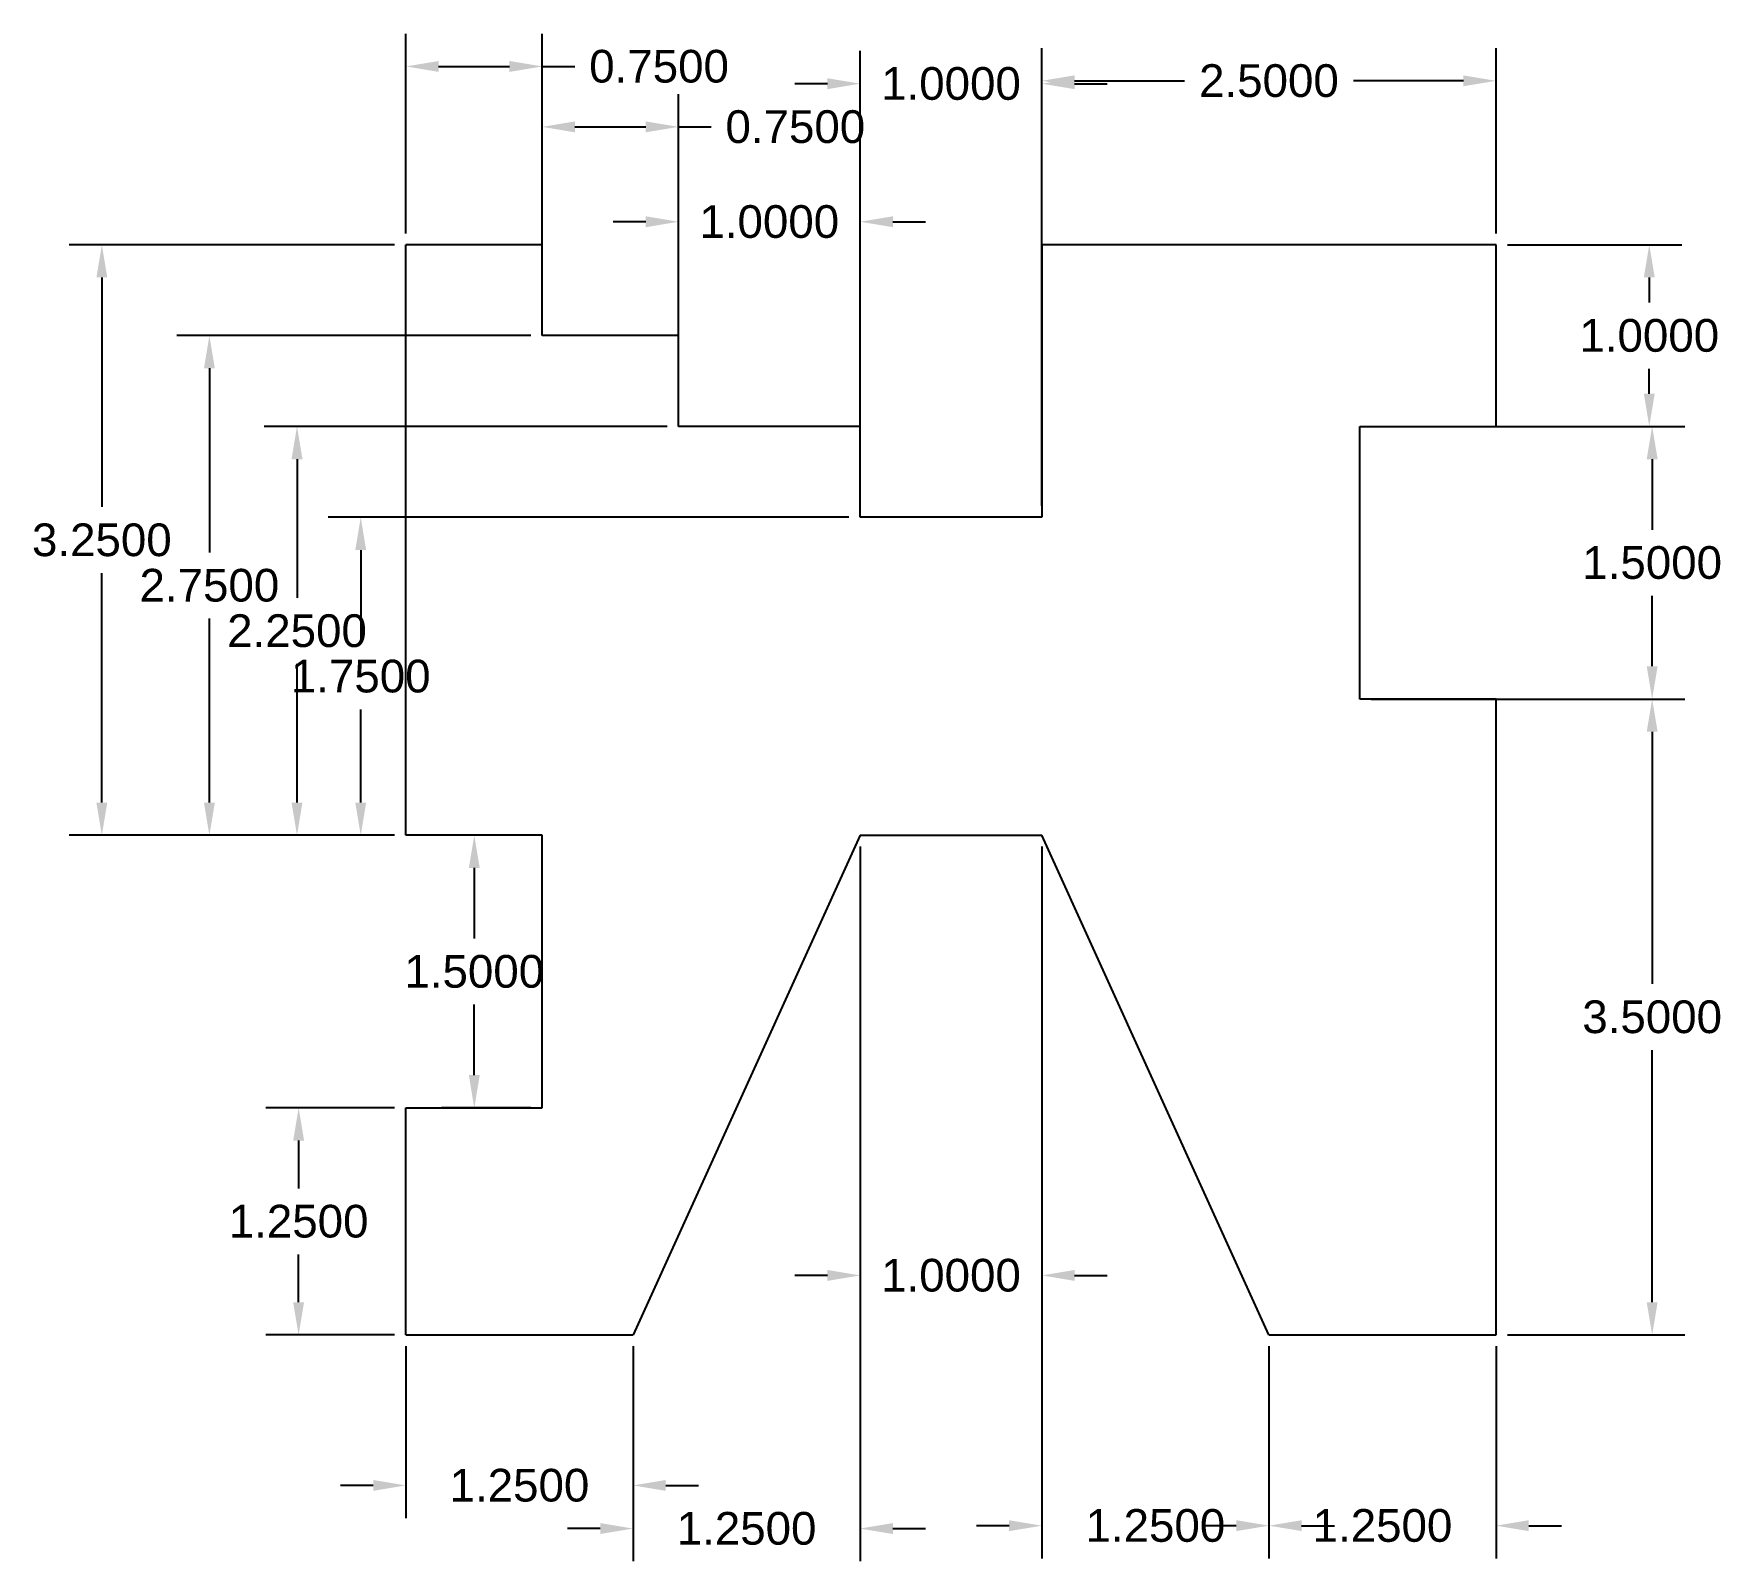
# Model space of a CAD drawing. Header units: inches. Extents: x 11.5 to 20.78, y 5.28 to 13.69.
import ezdxf

# ---------------------------------------------------------------- set-up
doc = ezdxf.new("R2010")
doc.units = ezdxf.units.IN
doc.header["$MEASUREMENT"] = 0
doc.styles.get("Standard").update_dxf_attribs({"font": 'arial.ttf'})
doc.dimstyles.get("Standard").update_dxf_attribs({"dimtxt": 0.18, "dimasz": 0.18, "dimexe": 0.18, "dimexo": 0.0625, "dimgap": 0.09, "dimtad": 0, "dimtih": 1, "dimtoh": 1, "dimdec": 4, "dimzin": 0, "dimdsep": 46, "dimtxsty": 'Standard', "dimcen": 0.09, "dimadec": 0, "dimazin": 0, "dimtfac": 1, "dimtdec": 4, "dimtofl": 0, "dimtmove": 0, "dimatfit": 3, "dimfxl": 1, "dimtolj": 1, "dimtzin": 0, "dimarcsym": 0})

# ---------------------------------------------------------------- blocks, each defined once
blk = doc.blocks.new('*D2')
at = {"color": 0, "lineweight": -2, "transparency": 16777216}
for p, q in [((13.5448, 12.587), (13.5448, 13.6859)), ((14.2948, 12.587), (14.2948, 13.6859)), ((13.7248, 13.5059), (14.1148, 13.5059)), ((14.2948, 13.5059), (14.4748, 13.5059))]:
    blk.add_line(p, q, dxfattribs=at)
at = {"color": 0, "transparency": 16777216}
for points in [[(13.7248, 13.5359), (13.7248, 13.4759), (13.5448, 13.5059)], [(14.1148, 13.5359), (14.1148, 13.4759), (14.2948, 13.5059)]]:
    blk.add_solid(points, dxfattribs=at)
at = {"layer": 'Defpoints', "color": 0, "transparency": 16777216}
for p in [(14.2948, 13.5059), (13.5448, 12.5245), (14.2948, 12.5245)]:
    blk.add_point(p, dxfattribs=at)
at = {"color": 0, "transparency": 16777216, "insert": (14.9382, 13.5059), "char_height": 0.18, "attachment_point": 5}
blk.add_mtext('\\A1;0.7500', dxfattribs=at)
blk = doc.blocks.new('*D3')
at = {"color": 0, "lineweight": -2, "transparency": 16777216}
for p, q in [((14.2948, 12.087), (14.2948, 13.3535)), ((15.0448, 12.087), (15.0448, 13.3535)), ((14.4748, 13.1735), (14.8648, 13.1735)), ((15.0448, 13.1735), (15.2248, 13.1735))]:
    blk.add_line(p, q, dxfattribs=at)
at = {"color": 0, "transparency": 16777216}
for points in [[(14.4748, 13.2035), (14.4748, 13.1435), (14.2948, 13.1735)], [(14.8648, 13.2035), (14.8648, 13.1435), (15.0448, 13.1735)]]:
    blk.add_solid(points, dxfattribs=at)
at = {"layer": 'Defpoints', "color": 0, "transparency": 16777216}
for p in [(15.0448, 13.1735), (14.2948, 12.0245), (15.0448, 12.0245)]:
    blk.add_point(p, dxfattribs=at)
at = {"color": 0, "transparency": 16777216, "insert": (15.6882, 13.1735), "char_height": 0.18, "attachment_point": 5}
blk.add_mtext('\\A1;0.7500', dxfattribs=at)
blk = doc.blocks.new('*D4')
at = {"color": 0, "lineweight": -2, "transparency": 16777216}
for p, q in [((15.0448, 11.587), (15.0448, 12.8311)), ((16.0448, 11.587), (16.0448, 12.8311)), ((14.8648, 12.6511), (14.6848, 12.6511)), ((16.2248, 12.6511), (16.4048, 12.6511))]:
    blk.add_line(p, q, dxfattribs=at)
at = {"color": 0, "transparency": 16777216}
for points in [[(14.8648, 12.6811), (14.8648, 12.6211), (15.0448, 12.6511)], [(16.2248, 12.6811), (16.2248, 12.6211), (16.0448, 12.6511)]]:
    blk.add_solid(points, dxfattribs=at)
at = {"layer": 'Defpoints', "color": 0, "transparency": 16777216}
for p in [(16.0448, 12.6511), (15.0448, 11.5245), (16.0448, 11.5245)]:
    blk.add_point(p, dxfattribs=at)
at = {"color": 0, "transparency": 16777216, "insert": (15.5448, 12.6511), "char_height": 0.18, "attachment_point": 5}
blk.add_mtext('\\A1;1.0000', dxfattribs=at)
blk = doc.blocks.new('*D5')
at = {"color": 0, "lineweight": -2, "transparency": 16777216}
for p, q in [((16.0448, 11.087), (16.0448, 13.591)), ((17.0448, 11.087), (17.0448, 13.591)), ((15.8648, 13.411), (15.6848, 13.411)), ((17.2248, 13.411), (17.4048, 13.411))]:
    blk.add_line(p, q, dxfattribs=at)
at = {"color": 0, "transparency": 16777216}
for points in [[(15.8648, 13.441), (15.8648, 13.381), (16.0448, 13.411)], [(17.2248, 13.441), (17.2248, 13.381), (17.0448, 13.411)]]:
    blk.add_solid(points, dxfattribs=at)
at = {"layer": 'Defpoints', "color": 0, "transparency": 16777216}
for p in [(17.0448, 13.411), (16.0448, 11.0245), (17.0448, 11.0245)]:
    blk.add_point(p, dxfattribs=at)
at = {"color": 0, "transparency": 16777216, "insert": (16.5448, 13.411), "char_height": 0.18, "attachment_point": 5}
blk.add_mtext('\\A1;1.0000', dxfattribs=at)
blk = doc.blocks.new('*D6')
at = {"color": 0, "lineweight": -2, "transparency": 16777216}
for p, q in [((17.0448, 12.587), (17.0448, 13.6068)), ((19.5448, 12.587), (19.5448, 13.6068)), ((17.2248, 13.4268), (17.83, 13.4268)), ((19.3648, 13.4268), (18.7597, 13.4268))]:
    blk.add_line(p, q, dxfattribs=at)
at = {"color": 0, "transparency": 16777216}
for points in [[(17.2248, 13.4568), (17.2248, 13.3968), (17.0448, 13.4268)], [(19.3648, 13.4568), (19.3648, 13.3968), (19.5448, 13.4268)]]:
    blk.add_solid(points, dxfattribs=at)
at = {"layer": 'Defpoints', "color": 0, "transparency": 16777216}
for p in [(19.5448, 13.4268), (17.0448, 12.5245), (19.5448, 12.5245)]:
    blk.add_point(p, dxfattribs=at)
at = {"color": 0, "transparency": 16777216, "insert": (18.2948, 13.4268), "char_height": 0.18, "attachment_point": 5}
blk.add_mtext('\\A1;2.5000', dxfattribs=at)
blk = doc.blocks.new('*D7')
at = {"color": 0, "lineweight": -2, "transparency": 16777216}
for p, q in [((19.6073, 12.5245), (20.5681, 12.5245)), ((20.3881, 12.3445), (20.3881, 12.2064)), ((20.3881, 11.7045), (20.3881, 11.8426)), ((19.6073, 11.5245), (20.5681, 11.5245))]:
    blk.add_line(p, q, dxfattribs=at)
at = {"color": 0, "transparency": 16777216}
for points in [[(20.3581, 12.3445), (20.4181, 12.3445), (20.3881, 12.5245)], [(20.3581, 11.7045), (20.4181, 11.7045), (20.3881, 11.5245)]]:
    blk.add_solid(points, dxfattribs=at)
at = {"layer": 'Defpoints', "color": 0, "transparency": 16777216}
for p in [(19.5448, 12.5245), (19.5448, 11.5245), (20.3881, 11.5245)]:
    blk.add_point(p, dxfattribs=at)
at = {"color": 0, "transparency": 16777216, "insert": (20.3881, 12.0245), "char_height": 0.18, "attachment_point": 5}
blk.add_mtext('\\A1;1.0000', dxfattribs=at)
blk = doc.blocks.new('*D8')
at = {"color": 0, "lineweight": -2, "transparency": 16777216}
for p, q in [((18.8573, 11.5245), (20.584, 11.5245)), ((20.404, 11.3445), (20.404, 10.9564)), ((20.404, 10.2045), (20.404, 10.5926)), ((18.8573, 10.0245), (20.584, 10.0245))]:
    blk.add_line(p, q, dxfattribs=at)
at = {"color": 0, "transparency": 16777216}
for points in [[(20.374, 11.3445), (20.434, 11.3445), (20.404, 11.5245)], [(20.374, 10.2045), (20.434, 10.2045), (20.404, 10.0245)]]:
    blk.add_solid(points, dxfattribs=at)
at = {"layer": 'Defpoints', "color": 0, "transparency": 16777216}
for p in [(18.7948, 11.5245), (18.7948, 10.0245), (20.404, 10.0245)]:
    blk.add_point(p, dxfattribs=at)
at = {"color": 0, "transparency": 16777216, "insert": (20.404, 10.7745), "char_height": 0.18, "attachment_point": 5}
blk.add_mtext('\\A1;1.5000', dxfattribs=at)
blk = doc.blocks.new('*D9')
at = {"color": 0, "lineweight": -2, "transparency": 16777216}
for p, q in [((19.6073, 10.0245), (20.584, 10.0245)), ((20.404, 9.8445), (20.404, 8.4565)), ((20.404, 6.7045), (20.404, 8.0925)), ((19.6073, 6.5245), (20.584, 6.5245))]:
    blk.add_line(p, q, dxfattribs=at)
at = {"color": 0, "transparency": 16777216}
for points in [[(20.374, 9.8445), (20.434, 9.8445), (20.404, 10.0245)], [(20.374, 6.7045), (20.434, 6.7045), (20.404, 6.5245)]]:
    blk.add_solid(points, dxfattribs=at)
at = {"layer": 'Defpoints', "color": 0, "transparency": 16777216}
for p in [(19.5448, 10.0245), (19.5448, 6.5245), (20.404, 6.5245)]:
    blk.add_point(p, dxfattribs=at)
at = {"color": 0, "transparency": 16777216, "insert": (20.404, 8.2745), "char_height": 0.18, "attachment_point": 5}
blk.add_mtext('\\A1;3.5000', dxfattribs=at)
blk = doc.blocks.new('*D10')
at = {"color": 0, "lineweight": -2, "transparency": 16777216}
for p, q in [((18.2948, 6.462), (18.2948, 5.2949)), ((19.5448, 6.462), (19.5448, 5.2949)), ((18.1148, 5.4749), (17.9348, 5.4749)), ((19.7248, 5.4749), (19.9048, 5.4749))]:
    blk.add_line(p, q, dxfattribs=at)
at = {"color": 0, "transparency": 16777216}
for points in [[(18.1148, 5.5049), (18.1148, 5.4449), (18.2948, 5.4749)], [(19.7248, 5.5049), (19.7248, 5.4449), (19.5448, 5.4749)]]:
    blk.add_solid(points, dxfattribs=at)
at = {"layer": 'Defpoints', "color": 0, "transparency": 16777216}
for p in [(18.2948, 6.5245), (19.5448, 6.5245), (19.5448, 5.4749)]:
    blk.add_point(p, dxfattribs=at)
at = {"color": 0, "transparency": 16777216, "insert": (18.9198, 5.4749), "char_height": 0.18, "attachment_point": 5}
blk.add_mtext('\\A1;1.2500', dxfattribs=at)
blk = doc.blocks.new('*D11')
at = {"color": 0, "lineweight": -2, "transparency": 16777216}
for p, q in [((17.0448, 9.212), (17.0448, 5.2949)), ((18.2948, 6.462), (18.2948, 5.2949)), ((16.8648, 5.4749), (16.6848, 5.4749)), ((18.4748, 5.4749), (18.6548, 5.4749))]:
    blk.add_line(p, q, dxfattribs=at)
at = {"color": 0, "transparency": 16777216}
for points in [[(16.8648, 5.5049), (16.8648, 5.4449), (17.0448, 5.4749)], [(18.4748, 5.5049), (18.4748, 5.4449), (18.2948, 5.4749)]]:
    blk.add_solid(points, dxfattribs=at)
at = {"layer": 'Defpoints', "color": 0, "transparency": 16777216}
for p in [(17.0448, 9.2745), (18.2948, 6.5245), (18.2948, 5.4749)]:
    blk.add_point(p, dxfattribs=at)
at = {"color": 0, "transparency": 16777216, "insert": (17.6698, 5.4749), "char_height": 0.18, "attachment_point": 5}
blk.add_mtext('\\A1;1.2500', dxfattribs=at)
blk = doc.blocks.new('*D12')
at = {"color": 0, "lineweight": -2, "transparency": 16777216}
for p, q in [((16.0448, 9.212), (16.0448, 5.2791)), ((14.7948, 6.462), (14.7948, 5.2791)), ((14.6148, 5.4591), (14.4348, 5.4591)), ((16.2248, 5.4591), (16.4048, 5.4591))]:
    blk.add_line(p, q, dxfattribs=at)
at = {"color": 0, "transparency": 16777216}
for points in [[(14.6148, 5.4891), (14.6148, 5.4291), (14.7948, 5.4591)], [(16.2248, 5.4891), (16.2248, 5.4291), (16.0448, 5.4591)]]:
    blk.add_solid(points, dxfattribs=at)
at = {"layer": 'Defpoints', "color": 0, "transparency": 16777216}
for p in [(16.0448, 9.2745), (14.7948, 6.5245), (14.7948, 5.4591)]:
    blk.add_point(p, dxfattribs=at)
at = {"color": 0, "transparency": 16777216, "insert": (15.4198, 5.4591), "char_height": 0.18, "attachment_point": 5}
blk.add_mtext('\\A1;1.2500', dxfattribs=at)
blk = doc.blocks.new('*D13')
at = {"color": 0, "lineweight": -2, "transparency": 16777216}
for p, q in [((16.0448, 9.212), (16.0448, 6.6722)), ((17.0448, 9.212), (17.0448, 6.6722)), ((15.8648, 6.8522), (15.6848, 6.8522)), ((17.2248, 6.8522), (17.4048, 6.8522))]:
    blk.add_line(p, q, dxfattribs=at)
at = {"color": 0, "transparency": 16777216}
for points in [[(15.8648, 6.8822), (15.8648, 6.8222), (16.0448, 6.8522)], [(17.2248, 6.8822), (17.2248, 6.8222), (17.0448, 6.8522)]]:
    blk.add_solid(points, dxfattribs=at)
at = {"layer": 'Defpoints', "color": 0, "transparency": 16777216}
for p in [(16.0448, 9.2745), (17.0448, 9.2745), (17.0448, 6.8522)]:
    blk.add_point(p, dxfattribs=at)
at = {"color": 0, "transparency": 16777216, "insert": (16.5448, 6.8522), "char_height": 0.18, "attachment_point": 5}
blk.add_mtext('\\A1;1.0000', dxfattribs=at)
blk = doc.blocks.new('*D14')
at = {"color": 0, "lineweight": -2, "transparency": 16777216}
for p, q in [((13.5448, 6.462), (13.5448, 5.5165)), ((14.7948, 6.462), (14.7948, 5.5165)), ((13.3648, 5.6965), (13.1848, 5.6965)), ((14.9748, 5.6965), (15.1548, 5.6965))]:
    blk.add_line(p, q, dxfattribs=at)
at = {"color": 0, "transparency": 16777216}
for points in [[(13.3648, 5.7265), (13.3648, 5.6665), (13.5448, 5.6965)], [(14.9748, 5.7265), (14.9748, 5.6665), (14.7948, 5.6965)]]:
    blk.add_solid(points, dxfattribs=at)
at = {"layer": 'Defpoints', "color": 0, "transparency": 16777216}
for p in [(13.5448, 6.5245), (14.7948, 6.5245), (13.5448, 5.6965)]:
    blk.add_point(p, dxfattribs=at)
at = {"color": 0, "transparency": 16777216, "insert": (14.1698, 5.6965), "char_height": 0.18, "attachment_point": 5}
blk.add_mtext('\\A1;1.2500', dxfattribs=at)
blk = doc.blocks.new('*D15')
at = {"color": 0, "lineweight": -2, "transparency": 16777216}
for p, q in [((13.4823, 7.7745), (12.7743, 7.7745)), ((12.9543, 7.5945), (12.9543, 7.3314)), ((12.9543, 6.7045), (12.9543, 6.9676)), ((13.4823, 6.5245), (12.7743, 6.5245))]:
    blk.add_line(p, q, dxfattribs=at)
at = {"color": 0, "transparency": 16777216}
for points in [[(12.9243, 7.5945), (12.9843, 7.5945), (12.9543, 7.7745)], [(12.9243, 6.7045), (12.9843, 6.7045), (12.9543, 6.5245)]]:
    blk.add_solid(points, dxfattribs=at)
at = {"layer": 'Defpoints', "color": 0, "transparency": 16777216}
for p in [(13.5448, 7.7745), (12.9543, 6.5245), (13.5448, 6.5245)]:
    blk.add_point(p, dxfattribs=at)
at = {"color": 0, "transparency": 16777216, "insert": (12.9543, 7.1495), "char_height": 0.18, "attachment_point": 5}
blk.add_mtext('\\A1;1.2500', dxfattribs=at)
blk = doc.blocks.new('*D16')
at = {"color": 0, "lineweight": -2, "transparency": 16777216}
for p, q in [((14.2323, 9.2745), (13.7411, 9.2745)), ((13.9211, 9.0945), (13.9211, 8.7064)), ((13.9211, 7.9545), (13.9211, 8.3426)), ((14.2323, 7.7745), (13.7411, 7.7745))]:
    blk.add_line(p, q, dxfattribs=at)
at = {"color": 0, "transparency": 16777216}
for points in [[(13.8911, 9.0945), (13.9511, 9.0945), (13.9211, 9.2745)], [(13.8911, 7.9545), (13.9511, 7.9545), (13.9211, 7.7745)]]:
    blk.add_solid(points, dxfattribs=at)
at = {"layer": 'Defpoints', "color": 0, "transparency": 16777216}
for p in [(14.2948, 9.2745), (13.9211, 7.7745), (14.2948, 7.7745)]:
    blk.add_point(p, dxfattribs=at)
at = {"color": 0, "transparency": 16777216, "insert": (13.9211, 8.5245), "char_height": 0.18, "attachment_point": 5}
blk.add_mtext('\\A1;1.5000', dxfattribs=at)
blk = doc.blocks.new('*D17')
at = {"color": 0, "lineweight": -2, "transparency": 16777216}
for p, q in [((13.4823, 12.5245), (11.6913, 12.5245)), ((11.8713, 12.3445), (11.8713, 11.0815)), ((11.8713, 9.4545), (11.8713, 10.7175)), ((13.4823, 9.2745), (11.6913, 9.2745))]:
    blk.add_line(p, q, dxfattribs=at)
at = {"color": 0, "transparency": 16777216}
for points in [[(11.8413, 12.3445), (11.9013, 12.3445), (11.8713, 12.5245)], [(11.8413, 9.4545), (11.9013, 9.4545), (11.8713, 9.2745)]]:
    blk.add_solid(points, dxfattribs=at)
at = {"layer": 'Defpoints', "color": 0, "transparency": 16777216}
for p in [(11.8713, 12.5245), (13.5448, 12.5245), (13.5448, 9.2745)]:
    blk.add_point(p, dxfattribs=at)
at = {"color": 0, "transparency": 16777216, "insert": (11.8713, 10.8995), "char_height": 0.18, "attachment_point": 5}
blk.add_mtext('\\A1;3.2500', dxfattribs=at)
blk = doc.blocks.new('*D18')
at = {"color": 0, "lineweight": -2, "transparency": 16777216}
for p, q in [((14.2323, 12.0245), (12.2832, 12.0245)), ((12.4632, 11.8445), (12.4632, 10.8314)), ((12.4632, 9.4545), (12.4632, 10.4676)), ((13.4823, 9.2745), (12.2832, 9.2745))]:
    blk.add_line(p, q, dxfattribs=at)
at = {"color": 0, "transparency": 16777216}
for points in [[(12.4332, 11.8445), (12.4932, 11.8445), (12.4632, 12.0245)], [(12.4332, 9.4545), (12.4932, 9.4545), (12.4632, 9.2745)]]:
    blk.add_solid(points, dxfattribs=at)
at = {"layer": 'Defpoints', "color": 0, "transparency": 16777216}
for p in [(14.2948, 12.0245), (12.4632, 9.2745), (13.5448, 9.2745)]:
    blk.add_point(p, dxfattribs=at)
at = {"color": 0, "transparency": 16777216, "insert": (12.4632, 10.6495), "char_height": 0.18, "attachment_point": 5}
blk.add_mtext('\\A1;2.7500', dxfattribs=at)
blk = doc.blocks.new('*D19')
at = {"color": 0, "lineweight": -2, "transparency": 16777216}
for p, q in [((14.9823, 11.5245), (12.7654, 11.5245)), ((12.9454, 11.3445), (12.9454, 10.5814)), ((12.9454, 9.4545), (12.9454, 10.2176)), ((13.4823, 9.2745), (12.7654, 9.2745))]:
    blk.add_line(p, q, dxfattribs=at)
at = {"color": 0, "transparency": 16777216}
for points in [[(12.9154, 11.3445), (12.9754, 11.3445), (12.9454, 11.5245)], [(12.9154, 9.4545), (12.9754, 9.4545), (12.9454, 9.2745)]]:
    blk.add_solid(points, dxfattribs=at)
at = {"layer": 'Defpoints', "color": 0, "transparency": 16777216}
for p in [(15.0448, 11.5245), (12.9454, 9.2745), (13.5448, 9.2745)]:
    blk.add_point(p, dxfattribs=at)
at = {"color": 0, "transparency": 16777216, "insert": (12.9454, 10.3995), "char_height": 0.18, "attachment_point": 5}
blk.add_mtext('\\A1;2.2500', dxfattribs=at)
blk = doc.blocks.new('*D20')
at = {"color": 0, "lineweight": -2, "transparency": 16777216}
for p, q in [((15.9823, 11.0245), (13.1161, 11.0245)), ((13.2961, 10.8445), (13.2961, 10.3314)), ((13.2961, 9.4545), (13.2961, 9.9676)), ((13.4823, 9.2745), (13.1161, 9.2745))]:
    blk.add_line(p, q, dxfattribs=at)
at = {"color": 0, "transparency": 16777216}
for points in [[(13.2661, 10.8445), (13.3261, 10.8445), (13.2961, 11.0245)], [(13.2661, 9.4545), (13.3261, 9.4545), (13.2961, 9.2745)]]:
    blk.add_solid(points, dxfattribs=at)
at = {"layer": 'Defpoints', "color": 0, "transparency": 16777216}
for p in [(16.0448, 11.0245), (13.2961, 9.2745), (13.5448, 9.2745)]:
    blk.add_point(p, dxfattribs=at)
at = {"color": 0, "transparency": 16777216, "insert": (13.2961, 10.1495), "char_height": 0.18, "attachment_point": 5}
blk.add_mtext('\\A1;1.7500', dxfattribs=at)

msp = doc.modelspace()

# ---------------------------------------------------------------- linework, layer by layer
for p, q in [((14.29483, 12.5245), (13.54483, 12.5245)), ((13.54483, 9.2745), (13.54483, 12.5245)), ((14.29483, 12.0245), (14.29483, 12.5245)), ((19.54483, 12.5245), (17.04483, 12.5245)), ((17.04483, 12.5245), (17.04483, 11.0245)), ((19.54483, 11.5245), (19.54483, 12.5245)), ((15.04483, 12.0245), (14.29483, 12.0245)), ((15.04483, 11.5245), (15.04483, 12.0245)), ((16.04483, 11.5245), (15.04483, 11.5245)), ((16.04483, 11.0245), (16.04483, 11.5245)), ((18.79483, 10.0245), (18.79483, 11.5245)), ((18.79483, 11.5245), (19.54483, 11.5245)), ((17.04483, 11.0245), (16.04483, 11.0245)), ((19.54483, 10.0245), (18.79483, 10.0245)), ((19.54483, 6.5245), (19.54483, 10.0245)), ((14.29483, 9.2745), (13.54483, 9.2745)), ((14.29483, 7.7745), (14.29483, 9.2745)), ((16.04483, 9.2745), (14.79483, 6.5245)), ((16.04483, 9.2745), (17.04483, 9.2745)), ((18.29483, 6.5245), (17.04483, 9.2745)), ((13.54483, 6.5245), (13.54483, 7.7745)), ((13.54483, 7.7745), (14.29483, 7.7745)), ((13.54483, 6.5245), (14.79483, 6.5245)), ((18.29483, 6.5245), (19.54483, 6.5245))]:
    msp.add_line(p, q)

# ---------------------------------------------------------------- dimensions: what is measured, and where the dimension line sits
for base, p1, p2, picture, middle in [((14.29483, 13.50594), (13.54483, 12.5245), (14.29483, 12.5245), '*D2', (14.93815, 13.50594)), ((17.04483, 13.41095), (16.04483, 11.0245), (17.04483, 11.0245), '*D5', (16.54483, 13.41095)), ((19.54483, 13.42678), (17.04483, 12.5245), (19.54483, 12.5245), '*D6', (18.29483, 13.42678)), ((15.04483, 13.17349), (14.29483, 12.0245), (15.04483, 12.0245), '*D3', (15.68815, 13.17349)), ((16.04483, 12.65107), (15.04483, 11.5245), (16.04483, 11.5245), '*D4', (15.54483, 12.65107)), ((14.79483, 5.45906), (16.04483, 9.2745), (14.79483, 6.5245), '*D12', (15.41983, 5.45906)), ((17.04483, 6.85217), (16.04483, 9.2745), (17.04483, 9.2745), '*D13', (16.54483, 6.85217)), ((18.29483, 5.47489), (17.04483, 9.2745), (18.29483, 6.5245), '*D11', (17.66983, 5.47489)), ((13.54483, 5.69652), (14.79483, 6.5245), (13.54483, 6.5245), '*D14', (14.16983, 5.69652)), ((19.54483, 5.47489), (18.29483, 6.5245), (19.54483, 6.5245), '*D10', (18.91983, 5.47489))]:
    dim = msp.add_linear_dim(base=base, p1=p1, p2=p2, dimstyle='Standard')
    dim.commit()
    dim.dimension.update_dxf_attribs({"geometry": picture, "text_midpoint": middle})
for base, p1, p2, picture, middle in [((11.87132, 12.5245), (13.54483, 9.2745), (13.54483, 12.5245), '*D17', (11.87132, 10.8995)), ((20.38813, 11.5245), (19.54483, 12.5245), (19.54483, 11.5245), '*D7', (20.38813, 12.0245)), ((12.46316, 9.2745), (14.29483, 12.0245), (13.54483, 9.2745), '*D18', (12.46316, 10.6495)), ((12.9454, 9.2745), (15.04483, 11.5245), (13.54483, 9.2745), '*D19', (12.9454, 10.3995)), ((20.40398, 10.0245), (18.79483, 11.5245), (18.79483, 10.0245), '*D8', (20.40398, 10.7745)), ((13.29612, 9.2745), (16.04483, 11.0245), (13.54483, 9.2745), '*D20', (13.29612, 10.1495)), ((20.40398, 6.5245), (19.54483, 10.0245), (19.54483, 6.5245), '*D9', (20.40398, 8.2745)), ((13.92112, 7.7745), (14.29483, 9.2745), (14.29483, 7.7745), '*D16', (13.92112, 8.5245)), ((12.95435, 6.5245), (13.54483, 7.7745), (13.54483, 6.5245), '*D15', (12.95435, 7.1495))]:
    dim = msp.add_linear_dim(base=base, p1=p1, p2=p2, angle=90, dimstyle='Standard')
    dim.commit()
    dim.dimension.update_dxf_attribs({"geometry": picture, "text_midpoint": middle})

doc.saveas('drawing.dxf')
